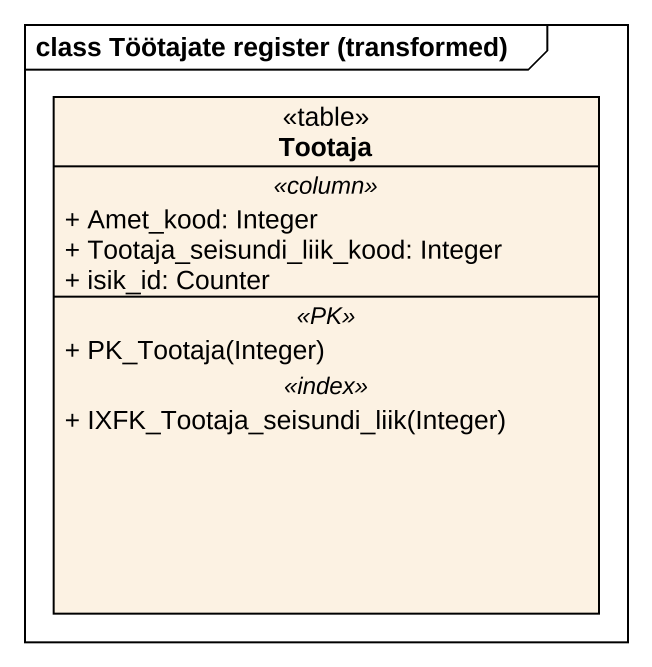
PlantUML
@startuml
mainframe class Töötajate register (transformed)
hide circle
hide empty members
skinparam classAttributeIconSize 0
class Tootaja <<table>> {
  .. <<column>> ..
  + Amet_kood: Integer
  + Tootaja_seisundi_liik_kood: Integer
  + isik_id: Counter
  .. <<PK>> ..
  + PK_Tootaja(Integer)
  .. <<index>> ..
  + IXFK_Tootaja_seisundi_liik(Integer)
}
@enduml
